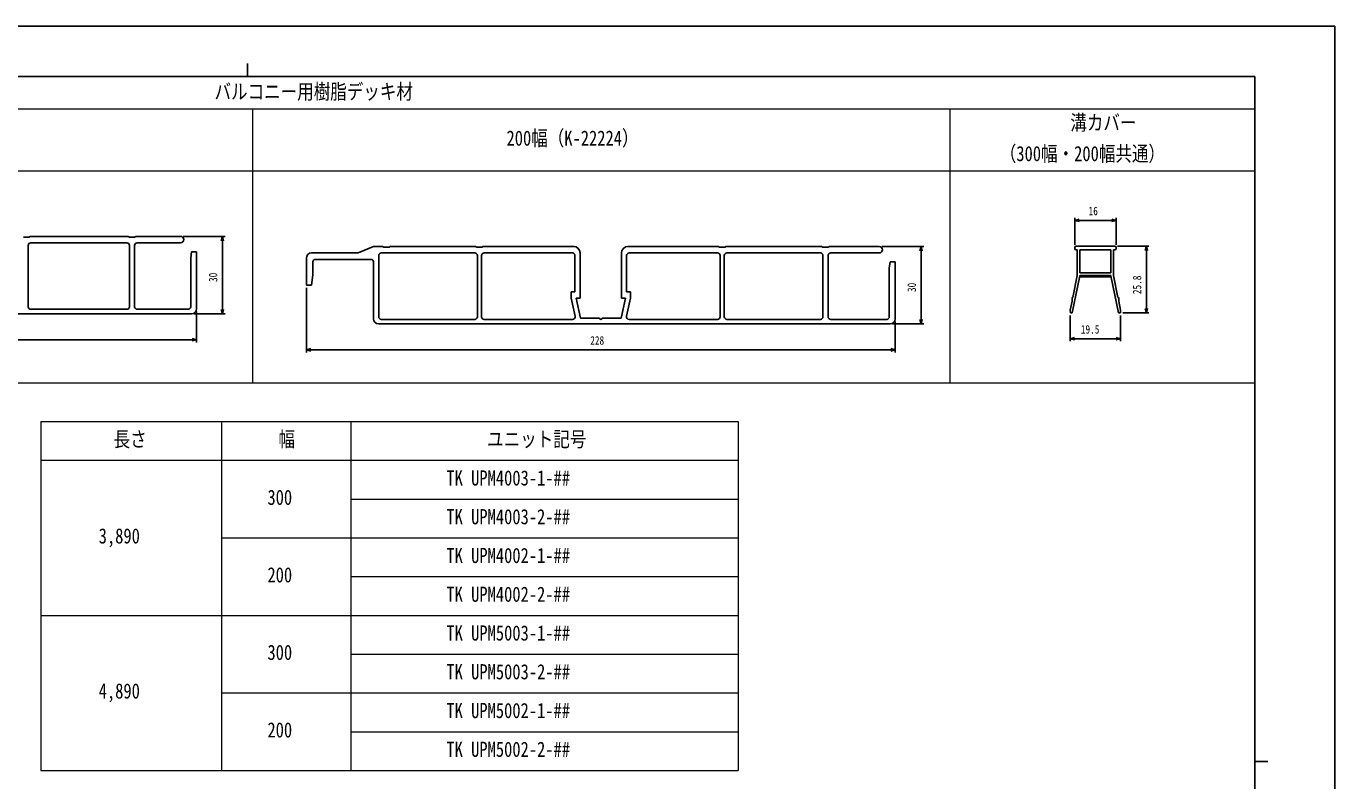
# Model space of a CAD drawing. Units: millimetres on the paper. Extents: x -420 to 420, y -297 to 297.
# Drawn here: x -86 to 420, y 5 to 297 of the extents above; entities that cross this region are included whole.
import ezdxf
from ezdxf.enums import TextEntityAlignment as Align

# ---------------------------------------------------------------- set-up
doc = ezdxf.new("R2010")
doc.units = ezdxf.units.MM
doc.layers.add('0-1_TABLE1', color=7, linetype='Continuous', lineweight=18)
for name, color, linetype in [('0-3_YKK_13', 4, 'Continuous'), ('0-4_YKK_D', 6, 'Continuous'), ('0-5_YKK_ZWAK', 7, 'Continuous')]:
    doc.layers.add(name, color=color, linetype=linetype)
doc.styles.add('ＭＳ ゴシック', font='')
doc.styles.get('ＭＳ ゴシック').set_extended_font_data('MS Gothic')

msp = doc.modelspace()

# ---------------------------------------------------------------- linework, layer by layer
at = {"layer": '0-1_TABLE1'}
for p, q in [((-390.498, 265), (389.502, 265)), ((1.502, 265), (1.502, 159)), ((271.502, 265), (271.502, 159)), ((-390.498, 241), (389.502, 241)), ((-390.498, 159), (389.502, 159)), ((-80.498, 144), (189.502, 144)), ((-80.498, 144), (-80.498, 9)), ((-10.498, 144), (-10.498, 9)), ((39.502, 144), (39.502, 9)), ((189.502, 144), (189.502, 9)), ((-80.498, 129), (189.502, 129)), ((39.502, 114), (189.502, 114)), ((-10.498, 99), (189.502, 99)), ((39.502, 84), (189.502, 84)), ((-80.498, 69), (189.502, 69)), ((39.502, 54), (189.502, 54)), ((-10.498, 39), (189.502, 39)), ((39.502, 24), (189.502, 24)), ((-80.498, 9), (189.502, 9))]:
    msp.add_line(p, q, dxfattribs=at)
at = {"layer": '0-3_YKK_13'}
for p, q in [((-85.156, 215.351), (-87.156, 215.351)), ((-85.156, 215.351), (-84.656, 215.651)), ((-84.656, 215.651), (-46.656, 215.651)), ((-84.356, 213.151), (-47.156, 213.151)), ((-46.656, 215.651), (-46.156, 215.351)), ((-46.156, 215.351), (-44.156, 215.351)), ((-44.156, 215.351), (-43.656, 215.651)), ((-43.656, 215.651), (-26.406, 215.651)), ((-43.156, 213.151), (-26.406, 213.151)), ((-85.356, 188.451), (-85.356, 212.151)), ((-46.156, 212.151), (-46.156, 188.451)), ((-44.156, 212.151), (-44.156, 188.451)), ((-22.156, 209.651), (-22.456, 207.251)), ((-20.156, 209.651), (-22.156, 209.651)), ((-20.156, 209.651), (-20.156, 187.651)), ((24.316, 209.259), (42.316, 209.259)), ((48.316, 211.759), (42.316, 209.259)), ((48.316, 211.759), (51.816, 211.759)), ((50.316, 208.259), (50.316, 184.559)), ((51.316, 209.259), (87.516, 209.259)), ((51.816, 211.759), (52.316, 211.459)), ((52.316, 211.459), (54.316, 211.459)), ((54.316, 211.459), (54.816, 211.759)), ((54.816, 211.759), (87.816, 211.759)), ((87.816, 211.759), (88.316, 211.459)), ((88.516, 208.259), (88.516, 184.559)), ((90.116, 208.259), (90.116, 184.559)), ((90.316, 211.459), (90.816, 211.759)), ((90.816, 211.759), (125.816, 211.759)), ((91.116, 209.259), (125.316, 209.259)), ((126.316, 208.259), (126.316, 194.259)), ((128.316, 209.259), (128.316, 191.759)), ((144.316, 209.259), (144.316, 191.759)), ((146.316, 208.259), (146.316, 194.259)), ((146.816, 211.759), (181.816, 211.759)), ((147.316, 209.259), (181.516, 209.259)), ((181.816, 211.759), (182.316, 211.459)), ((182.316, 211.459), (183.316, 211.459)), ((182.516, 208.259), (182.516, 184.559)), ((184.316, 211.459), (183.316, 211.459)), ((184.116, 208.259), (184.116, 184.559)), ((184.316, 211.459), (184.816, 211.759)), ((184.816, 211.759), (221.816, 211.759)), ((185.116, 209.259), (221.316, 209.259)), ((221.816, 211.759), (222.316, 211.459)), ((222.316, 211.459), (224.316, 211.459)), ((222.316, 208.259), (222.316, 184.559)), ((224.316, 211.459), (224.816, 211.759)), ((224.316, 208.259), (224.316, 184.559)), ((224.816, 211.759), (244.066, 211.759)), ((225.316, 209.259), (244.066, 209.259)), ((319.802, 211.355), (319.802, 210.955)), ((335.302, 211.855), (320.302, 211.855)), ((320.302, 210.455), (320.802, 210.455)), ((320.802, 200.555), (320.802, 210.455)), ((321.802, 210.455), (321.802, 201.555)), ((321.802, 210.455), (333.802, 210.455)), ((333.802, 210.455), (333.802, 201.555)), ((334.802, 200.555), (334.802, 210.455)), ((334.802, 210.455), (335.302, 210.455)), ((335.802, 210.955), (335.802, 211.355)), ((-22.456, 207.251), (-22.456, 188.451)), ((22.316, 196.759), (22.316, 207.259)), ((24.816, 200.759), (24.816, 205.759)), ((25.816, 206.759), (47.316, 206.759)), ((48.316, 205.759), (48.316, 183.759)), ((248.316, 205.759), (248.016, 203.359)), ((248.016, 203.359), (248.016, 184.559)), ((250.316, 205.759), (248.316, 205.759)), ((250.316, 205.759), (250.316, 183.759)), ((24.316, 196.759), (24.816, 200.759)), ((321.802, 200.454), (318.869, 186.055)), ((320.802, 200.555), (319.071, 192.055)), ((333.802, 201.555), (321.802, 201.555)), ((333.802, 200.555), (321.802, 200.555)), ((321.802, 200.555), (321.802, 200.454)), ((333.552, 200.055), (322.052, 200.055)), ((333.802, 200.555), (333.802, 200.454)), ((333.802, 200.454), (336.735, 186.055)), ((334.802, 200.555), (336.534, 192.055)), ((22.316, 196.759), (24.316, 196.759)), ((124.816, 194.259), (126.316, 194.259)), ((124.816, 194.259), (124.816, 191.759)), ((146.316, 194.259), (147.816, 194.259)), ((147.816, 194.259), (147.816, 191.759)), ((124.816, 191.759), (126.335, 184.772)), ((126.816, 191.759), (128.316, 191.759)), ((126.816, 191.759), (128.49, 184.059)), ((145.816, 191.759), (144.143, 184.059)), ((144.316, 191.759), (145.816, 191.759)), ((147.816, 191.759), (146.297, 184.772)), ((318.771, 190.582), (318.052, 187.055)), ((318.771, 191.755), (318.771, 190.582)), ((-22.156, 185.651), (-301.156, 185.651)), ((-47.156, 187.451), (-84.356, 187.451)), ((-23.456, 187.451), (-43.156, 187.451)), ((87.516, 183.559), (51.316, 183.559)), ((125.358, 183.559), (91.116, 183.559)), ((135.816, 184.059), (128.49, 184.059)), ((144.143, 184.059), (136.816, 184.059)), ((181.516, 183.559), (147.275, 183.559)), ((221.316, 183.559), (185.116, 183.559)), ((247.016, 183.559), (225.316, 183.559)), ((318.052, 187.055), (318.14, 186.055)), ((318.14, 186.055), (318.869, 186.055)), ((336.735, 186.055), (337.465, 186.055)), ((337.552, 187.055), (337.465, 186.055)), ((248.316, 181.759), (50.316, 181.759))]:
    msp.add_line(p, q, dxfattribs=at)
for points in [[(88.316, 211.459), (89.316, 211.459), (90.316, 211.459)], [(336.834, 191.755), (336.834, 190.582), (337.552, 187.055)]]:
    msp.add_lwpolyline(points, dxfattribs=at)
for centre, radius, start, end in [((-84.356, 212.151), 1, 90, 180), ((-47.156, 212.151), 1, 0, 90), ((-43.156, 212.151), 1, 90, 180), ((-26.406, 214.401), 1.25, 270, 90), ((24.316, 207.259), 2, 90, 180), ((51.316, 208.259), 1, 90, 180), ((87.516, 208.259), 1, 0, 90), ((91.116, 208.259), 1, 90, 180), ((125.316, 208.259), 1, 0, 90), ((125.816, 209.259), 2.5, 0, 90), ((146.816, 209.259), 2.5, 90, 180), ((147.316, 208.259), 1, 90, 180), ((181.516, 208.259), 1, 0, 90), ((185.116, 208.259), 1, 90, 180), ((221.316, 208.259), 1, 0, 90), ((225.316, 208.259), 1, 90, 180), ((244.066, 210.509), 1.25, 270, 90), ((320.302, 211.355), 0.5, 90, 180), ((320.302, 210.955), 0.5, 180, 270), ((335.302, 211.355), 0.5, 0, 90), ((335.302, 210.955), 0.5, 270, 0), ((25.816, 205.759), 1, 90, 180), ((47.316, 205.759), 1, 0, 90), ((-84.356, 188.451), 1, 180, 270), ((-47.156, 188.451), 1, 270, 0), ((-43.156, 188.451), 1, 180, 270), ((-23.456, 188.451), 1, 270, 0), ((-22.156, 187.651), 2, 270, 0), ((319.071, 191.755), 0.3, 90, 180), ((336.534, 191.755), 0.3, 0, 90), ((50.316, 183.759), 2, 180, 270), ((51.316, 184.559), 1, 180, 270), ((87.516, 184.559), 1, 270, 0), ((91.116, 184.559), 1, 180, 270), ((125.358, 184.559), 1, 270, 12.26477), ((136.316, 184.059), 0.5, 180, 0), ((147.275, 184.559), 1, 167.73523, 270), ((181.516, 184.559), 1, 270, 0), ((185.116, 184.559), 1, 180, 270), ((221.316, 184.559), 1, 270, 0), ((225.316, 184.559), 1, 180, 270), ((247.016, 184.559), 1, 270, 0), ((248.316, 183.759), 2, 270, 0)]:
    msp.add_arc(centre, radius, start, end, dxfattribs=at)
at = {"layer": '0-4_YKK_D'}
for p, q in [((319.802, 212.355), (319.802, 222.855)), ((319.802, 221.855), (321.502, 221.855)), ((334.102, 221.855), (321.502, 221.855)), ((335.802, 221.855), (334.102, 221.855)), ((335.802, 212.355), (335.802, 222.855)), ((-25.406, 215.651), (-9.156, 215.651)), ((-10.156, 215.651), (-10.156, 213.951)), ((-10.156, 213.951), (-10.156, 187.351)), ((245.066, 211.759), (261.316, 211.759)), ((260.316, 211.759), (260.316, 210.059)), ((260.316, 183.459), (260.316, 210.059)), ((336.302, 211.855), (348.552, 211.855)), ((347.552, 211.855), (347.552, 210.155)), ((347.552, 210.155), (347.552, 187.755)), ((22.316, 195.759), (22.316, 170.759)), ((347.552, 186.055), (347.552, 187.755)), ((-21.156, 185.651), (-9.156, 185.651)), ((-20.156, 186.651), (-20.156, 174.651)), ((-10.156, 185.651), (-10.156, 187.351)), ((250.316, 182.759), (250.316, 170.759)), ((260.316, 181.759), (260.316, 183.459)), ((318.052, 185.055), (318.052, 175.055)), ((337.552, 185.055), (337.552, 175.055)), ((338.465, 186.055), (348.552, 186.055)), ((249.316, 181.759), (261.316, 181.759)), ((-21.856, 175.651), (-324.456, 175.651)), ((-20.156, 175.651), (-21.856, 175.651)), ((318.052, 176.055), (319.752, 176.055)), ((335.852, 176.055), (319.752, 176.055)), ((337.552, 176.055), (335.852, 176.055)), ((22.316, 171.759), (24.016, 171.759)), ((248.616, 171.759), (24.016, 171.759)), ((250.316, 171.759), (248.616, 171.759))]:
    msp.add_line(p, q, dxfattribs=at)
for points in [[(321.502, 221.399), (319.802, 221.855), (321.502, 222.31)], [(334.102, 222.31), (335.802, 221.855), (334.102, 221.399)], [(-10.611, 213.951), (-10.156, 215.651), (-9.7, 213.951)], [(259.861, 210.059), (260.316, 211.759), (260.772, 210.059)], [(347.097, 210.155), (347.552, 211.855), (348.008, 210.155)], [(348.008, 187.755), (347.552, 186.055), (347.097, 187.755)], [(-9.7, 187.351), (-10.156, 185.651), (-10.611, 187.351)], [(260.772, 183.459), (260.316, 181.759), (259.861, 183.459)], [(-21.856, 176.106), (-20.156, 175.651), (-21.856, 175.195)], [(319.752, 175.599), (318.052, 176.055), (319.752, 176.51)], [(335.852, 176.51), (337.552, 176.055), (335.852, 175.599)], [(24.016, 171.304), (22.316, 171.759), (24.016, 172.215)], [(248.616, 172.215), (250.316, 171.759), (248.616, 171.304)]]:
    msp.add_lwpolyline(points, dxfattribs=at)
at = {"layer": '0-5_YKK_ZWAK'}
for p, q in [((-0.498, 282.5), (-0.498, 277.5)), ((389.502, 277.5), (-390.498, 277.5)), ((389.502, 277.5), (389.502, -252.5)), ((389.502, 12.5), (394.502, 12.5))]:
    msp.add_line(p, q, dxfattribs=at)
msp.add_lwpolyline([(-420.5, -297), (420.5, -297), (420.5, 297), (-420.5, 297)], close=True, dxfattribs=at)

# ---------------------------------------------------------------- texts
at = {"layer": '0-1_TABLE1', "style": 'ＭＳ ゴシック', "width": 0.8}
for s, p in [('バルコニー用樹脂デッキ材', (-13.225, 267)), ('溝カバー', (318.093, 255)), ('200幅（K-22224）', (99.809, 249)), ('（300幅・200幅共通）', (290.787, 243)), ('長さ', (-52.325, 132.5)), ('幅', (11.515, 132.5)), ('ユニット記号', (92.315, 132.5)), ('TK UPM4003-1-##', (76.529, 117.5)), ('300', (7.249, 110)), ('TK UPM4003-2-##', (76.529, 102.5)), ('3,890', (-58.085, 95.063)), ('TK UPM4002-1-##', (76.529, 87.5)), ('200', (7.249, 80)), ('TK UPM4002-2-##', (76.529, 72.5)), ('TK UPM5003-1-##', (76.529, 57.5)), ('300', (7.249, 50)), ('TK UPM5003-2-##', (76.529, 42.5)), ('4,890', (-58.085, 35.063)), ('TK UPM5002-1-##', (76.529, 27.5)), ('200', (7.249, 20)), ('TK UPM5002-2-##', (76.529, 12.5))]:
    msp.add_text(s, height=5.865, dxfattribs=at).set_placement(p, align=Align.BOTTOM_LEFT)
at = {"layer": '0-4_YKK_D', "style": 'ＭＳ ゴシック', "width": 0.8}
for s, p in [('16', (325.162, 222.855)), ('19.5', (322.162, 177.055)), ('228', (132.236, 172.759))]:
    msp.add_text(s, height=3.299, dxfattribs=at).set_placement(p, align=Align.BOTTOM_LEFT)
for s, p in [('30', (-11.156, 198.011)), ('25.8', (346.552, 193.315)), ('30', (259.316, 194.119))]:
    msp.add_text(s, height=3.299, rotation=90, dxfattribs=at).set_placement(p, align=Align.BOTTOM_LEFT)

doc.saveas('drawing.dxf')
